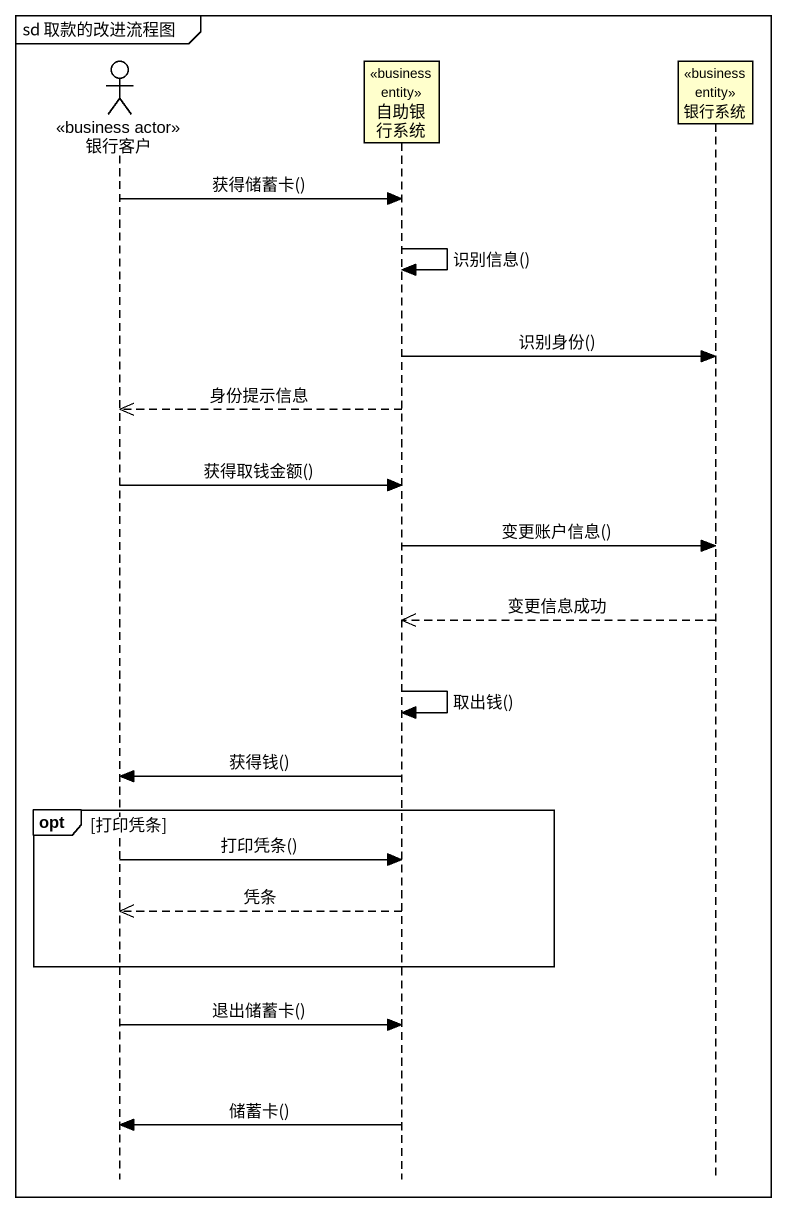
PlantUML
@startuml
mainframe sd 取款的改进流程图
hide footbox
actor 银行客户 <<business actor>>
participant 自助银行系统 <<business entity>>
participant 银行系统 <<business entity>>

银行客户 -> 自助银行系统 : 获得储蓄卡()
自助银行系统 -> 自助银行系统 : 识别信息()
自助银行系统 -> 银行系统 : 识别身份()
自助银行系统 -->> 银行客户 : 身份提示信息
银行客户 -> 自助银行系统 : 获得取钱金额()
自助银行系统 -> 银行系统 : 变更账户信息()
银行系统 -->> 自助银行系统 : 变更信息成功
自助银行系统 -> 自助银行系统 : 取出钱()
自助银行系统 -> 银行客户 : 获得钱()
opt 打印凭条
  银行客户 -> 自助银行系统 : 打印凭条()
  自助银行系统 -->> 银行客户 : 凭条
end
银行客户 -> 自助银行系统 : 退出储蓄卡()
自助银行系统 -> 银行客户 : 储蓄卡()
@enduml
